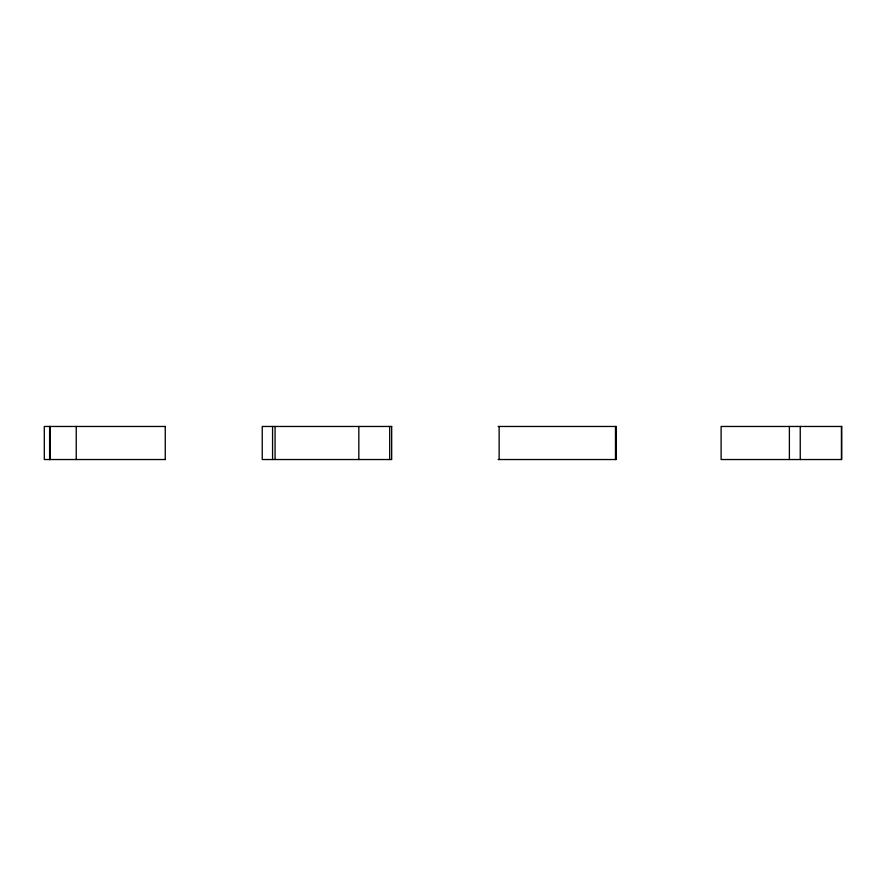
<?xml version="1.0" encoding="UTF-8"?>
<svg xmlns="http://www.w3.org/2000/svg" width="886" height="886" viewBox="0 0 886 886"><rect width="100%" height="100%" fill="white"/><g stroke="black" fill="none" stroke-linecap="round" stroke-linejoin="round"><path stroke-width="1.33" d="M165.372 426.465L44.3 426.465L44.3 459.535L165.372 459.535M498.142 426.465L616.346 426.465L616.346 459.535L498.142 459.535M841.423 426.465L841.423 459.535M800.246 426.465L800.246 459.535M789.382 426.465L789.382 459.535M615.482 426.465L615.482 459.535M499.139 426.465L499.139 459.535M389.696 426.465L389.696 459.535M358.83 426.465L358.83 459.535M275.07 426.465L275.07 459.535M272.567 426.465L272.567 459.535M165.25 426.465L165.25 459.535M76.251 426.465L76.251 459.535M50.026 426.465L50.026 459.535M49.804 426.465L49.804 459.535M49.605 426.465L49.605 459.535M391.678 426.465L262.234 426.465L262.234 459.535L391.678 459.535L391.678 426.465M841.7 426.465L721.115 426.465L721.115 459.535L841.7 459.535L841.7 426.465"/></g></svg>
